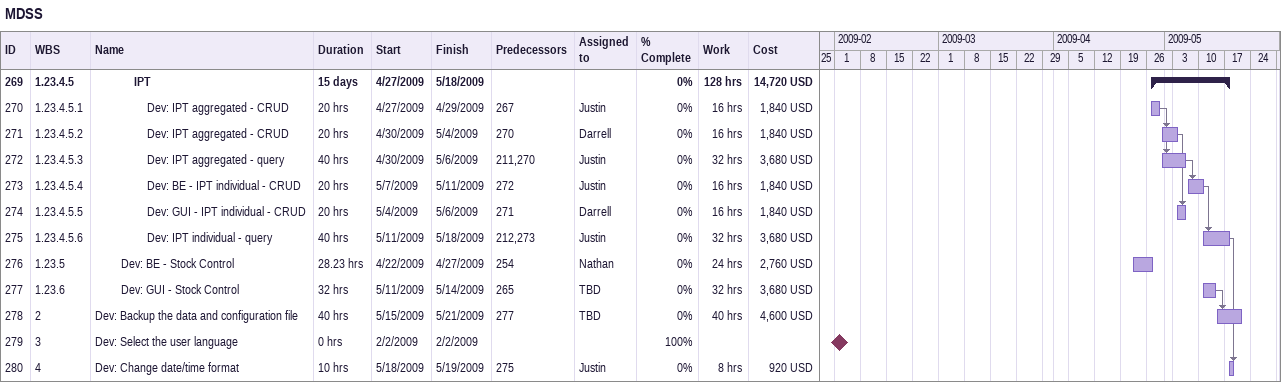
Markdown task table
MDSS

| ID | WBS | Task | Duration | Start | Finish | Predecessors | Resources | % complete | Work (h) | Cost (USD) |
|---|---|---|---|---|---|---|---|---|---|---|
| 269 | 1.23.4.5 | **IPT** | 15d | 2009-04-27 | 2009-05-18 |  |  | 0 | 128 | 14720 |
| 270 | 1.23.4.5.1 | Dev: IPT aggregated - CRUD | 20h | 2009-04-27 | 2009-04-29 | 267 | Justin | 0 | 16 | 1840 |
| 271 | 1.23.4.5.2 | Dev: IPT aggregated - CRUD | 20h | 2009-04-30 | 2009-05-04 | 270 | Darrell | 0 | 16 | 1840 |
| 272 | 1.23.4.5.3 | Dev: IPT aggregated - query | 40h | 2009-04-30 | 2009-05-06 | 211, 270 | Justin | 0 | 32 | 3680 |
| 273 | 1.23.4.5.4 | Dev: BE - IPT individual - CRUD | 20h | 2009-05-07 | 2009-05-11 | 272 | Justin | 0 | 16 | 1840 |
| 274 | 1.23.4.5.5 | Dev: GUI - IPT individual - CRUD | 20h | 2009-05-04 | 2009-05-06 | 271 | Darrell | 0 | 16 | 1840 |
| 275 | 1.23.4.5.6 | Dev: IPT individual - query | 40h | 2009-05-11 | 2009-05-18 | 212, 273 | Justin | 0 | 32 | 3680 |
| 276 | 1.23.5 | Dev: BE - Stock Control | 28.23h | 2009-04-22 | 2009-04-27 | 254 | Nathan | 0 | 24 | 2760 |
| 277 | 1.23.6 | Dev: GUI - Stock Control | 32h | 2009-05-11 | 2009-05-14 | 265 | TBD | 0 | 32 | 3680 |
| 278 | 2 | Dev: Backup the data and configuration file | 40h | 2009-05-15 | 2009-05-21 | 277 | TBD | 0 | 40 | 4600 |
| 279 | 3 | Dev: Select the user language | 0h | 2009-02-02 | 2009-02-02 |  |  | 100 |  |  |
| 280 | 4 | Dev: Change date/time format | 10h | 2009-05-18 | 2009-05-19 | 275 | Justin | 0 | 8 | 920 |
